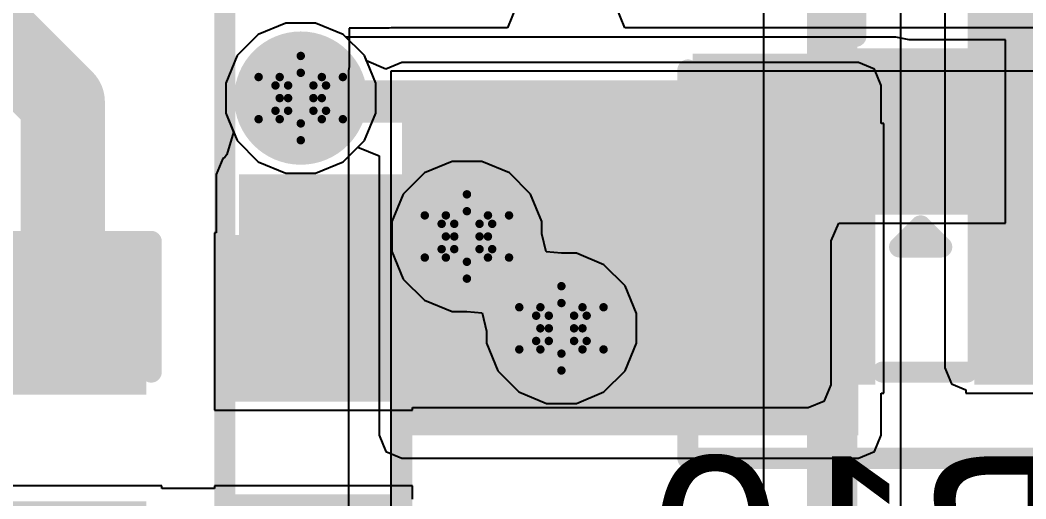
# Model space of a CAD drawing. Header units: inches. Extents: x -2.7 to 10.9, y -2.9 to 7.4.
# Drawn here: x -0.3391 to -0.1003, y -0.2141 to -0.1005 of the extents above; entities that cross this region are included whole.
import ezdxf

# ---------------------------------------------------------------- set-up
doc = ezdxf.new("R2010")
doc.units = ezdxf.units.IN
doc.header["$MEASUREMENT"] = 0
for name, color, linetype in [('Bottom Layer', 5, 'Continuous'), ('Bottom Overlay', 54, 'Continuous'), ('Bottom Paste', 16, 'Continuous'), ('Bottom Solder', 6, 'Continuous'), ('Drill Drawing', 1, 'Continuous'), ('Layer 2', 16, 'Continuous'), ('Layer 3', 76, 'Continuous'), ('Top Layer', 1, 'Continuous'), ('Top Overlay', 2, 'Continuous'), ('Top Paste', 8, 'Continuous'), ('Top Solder', 216, 'Continuous'), ('Via Holes', 16, 'Continuous')]:
    doc.layers.add(name, color=color, linetype=linetype)
doc.styles.add('Arial', font='', dxfattribs={"height": 0.2})
doc.styles.get('Arial').set_extended_font_data('Arial')

# ---------------------------------------------------------------- blocks, each defined once
blk = doc.blocks.new('SK6812_EC20_61')
at = {"layer": 'Top Layer'}
for points in [[(-0.04134, 0.0374), (-0.00984, 0.0374), (-0.00984, 0.00984), (-0.04134, 0.00984)], [(0.00984, 0.0374), (0.04134, 0.0374), (0.04134, 0.00984), (0.00984, 0.00984)], [(-0.04134, -0.00984), (-0.00984, -0.00984), (-0.00984, -0.0374), (-0.04134, -0.0374)], [(0.00984, -0.00984), (0.04134, -0.00984), (0.04134, -0.0374), (0.00984, -0.0374)]]:
    blk.add_hatch(color=1, dxfattribs=at).paths.add_polyline_path(points)
at = {"layer": 'Top Paste'}
for points in [[(-0.04134, 0.0374), (-0.00984, 0.0374), (-0.00984, 0.00984), (-0.04134, 0.00984)], [(0.00984, 0.0374), (0.04134, 0.0374), (0.04134, 0.00984), (0.00984, 0.00984)], [(-0.04134, -0.00984), (-0.00984, -0.00984), (-0.00984, -0.0374), (-0.04134, -0.0374)], [(0.00984, -0.00984), (0.04134, -0.00984), (0.04134, -0.0374), (0.00984, -0.0374)]]:
    blk.add_hatch(color=8, dxfattribs=at).paths.add_polyline_path(points)
at = {"layer": 'Top Solder'}
for points in [[(-0.04534, 0.0414), (-0.00584, 0.0414), (-0.00584, 0.00584), (-0.04534, 0.00584)], [(0.00584, 0.0414), (0.04534, 0.0414), (0.04534, 0.00584), (0.00584, 0.00584)], [(-0.04534, -0.00584), (-0.00584, -0.00584), (-0.00584, -0.0414), (-0.04534, -0.0414)], [(0.00584, -0.00584), (0.04534, -0.00584), (0.04534, -0.0414), (0.00584, -0.0414)]]:
    blk.add_hatch(color=216, dxfattribs=at).paths.add_polyline_path(points)
at = {"layer": 'Top Overlay'}
for points in [[(0.003, 0.03937, 0.005, 0.005, 0), (-0.00337, 0.03937, 0.005, 0.005, 0)], [(-0.03937, -0.00337, 0.005, 0.005, 0), (-0.03937, 0.003, 0.005, 0.005, 0)], [(0.03937, -0.00337, 0.005, 0.005, 0), (0.03937, 0.003, 0.005, 0.005, 0)], [(0.048, -0.024, 0.005, 0.005, 0), (0.053, -0.019, 0.005, 0.005, 0)], [(0.053, -0.029, 0.005, 0.005, 0), (0.053, -0.019, 0.005, 0.005, 0)], [(0.053, -0.029, 0.005, 0.005, 0), (0.048, -0.024, 0.005, 0.005, 0)], [(0.003, -0.03937, 0.005, 0.005, 0), (-0.00337, -0.03937, 0.005, 0.005, 0)]]:
    blk.add_lwpolyline(points, format="xyseb", dxfattribs=at)
for points in [[(-0.00462, 0.03937, 0.0025, 0.0025, 1), (-0.00212, 0.03937, 0.0025, 0.0025, 1)], [(0.00175, 0.03937, 0.0025, 0.0025, 1), (0.00425, 0.03937, 0.0025, 0.0025, 1)], [(-0.04062, 0.003, 0.0025, 0.0025, 1), (-0.03812, 0.003, 0.0025, 0.0025, 1)], [(0.03812, 0.003, 0.0025, 0.0025, 1), (0.04062, 0.003, 0.0025, 0.0025, 1)], [(-0.04062, -0.00337, 0.0025, 0.0025, 1), (-0.03812, -0.00337, 0.0025, 0.0025, 1)], [(0.03812, -0.00337, 0.0025, 0.0025, 1), (0.04062, -0.00337, 0.0025, 0.0025, 1)], [(0.05175, -0.019, 0.0025, 0.0025, 1), (0.05425, -0.019, 0.0025, 0.0025, 1)], [(0.05175, -0.019, 0.0025, 0.0025, 1), (0.05425, -0.019, 0.0025, 0.0025, 1)], [(0.04675, -0.024, 0.0025, 0.0025, 1), (0.04925, -0.024, 0.0025, 0.0025, 1)], [(0.04675, -0.024, 0.0025, 0.0025, 1), (0.04925, -0.024, 0.0025, 0.0025, 1)], [(0.05175, -0.029, 0.0025, 0.0025, 1), (0.05425, -0.029, 0.0025, 0.0025, 1)], [(0.05175, -0.029, 0.0025, 0.0025, 1), (0.05425, -0.029, 0.0025, 0.0025, 1)], [(-0.00462, -0.03937, 0.0025, 0.0025, 1), (-0.00212, -0.03937, 0.0025, 0.0025, 1)], [(0.00175, -0.03937, 0.0025, 0.0025, 1), (0.00425, -0.03937, 0.0025, 0.0025, 1)]]:
    blk.add_lwpolyline(points, format="xyseb", close=True, dxfattribs=at)
blk = doc.blocks.new('C___0402_95')
at = {"layer": 'Top Layer'}
for points in [[(-0.0275, -0.0125), (-0.0275, 0.0125), (-0.0095, 0.0125), (-0.0095, -0.0125)], [(0.0095, -0.0125), (0.0095, 0.0125), (0.0275, 0.0125), (0.0275, -0.0125)]]:
    blk.add_hatch(color=1, dxfattribs=at).paths.add_polyline_path(points)
at = {"layer": 'Top Paste'}
for points in [[(-0.0275, -0.0125), (-0.0275, 0.0125), (-0.0095, 0.0125), (-0.0095, -0.0125)], [(0.0095, -0.0125), (0.0095, 0.0125), (0.0275, 0.0125), (0.0275, -0.0125)]]:
    blk.add_hatch(color=8, dxfattribs=at).paths.add_polyline_path(points)
at = {"layer": 'Top Solder'}
for points in [[(-0.02986, -0.01486), (-0.02986, 0.01486), (-0.00714, 0.01486), (-0.00714, -0.01486)], [(0.00714, -0.01486), (0.00714, 0.01486), (0.02986, 0.01486), (0.02986, -0.01486)]]:
    blk.add_hatch(color=216, dxfattribs=at).paths.add_polyline_path(points)
at = {"layer": 'Top Overlay'}
for points in [[(-0.031, 0.016, 0.005, 0.005, 0), (-0.011, 0.016, 0.005, 0.005, 0)], [(-0.031, 0.016, 0.005, 0.005, 0), (-0.031, -0.016, 0.005, 0.005, 0)], [(0.011, 0.016, 0.005, 0.005, 0), (0.031, 0.016, 0.005, 0.005, 0)], [(0.031, 0.016, 0.005, 0.005, 0), (0.031, -0.016, 0.005, 0.005, 0)], [(-0.031, -0.016, 0.005, 0.005, 0), (-0.011, -0.016, 0.005, 0.005, 0)], [(0.011, -0.016, 0.005, 0.005, 0), (0.031, -0.016, 0.005, 0.005, 0)]]:
    blk.add_lwpolyline(points, format="xyseb", dxfattribs=at)
for points in [[(-0.03225, 0.016, 0.0025, 0.0025, 1), (-0.02975, 0.016, 0.0025, 0.0025, 1)], [(-0.03225, 0.016, 0.0025, 0.0025, 1), (-0.02975, 0.016, 0.0025, 0.0025, 1)], [(-0.01225, 0.016, 0.0025, 0.0025, 1), (-0.00975, 0.016, 0.0025, 0.0025, 1)], [(0.00975, 0.016, 0.0025, 0.0025, 1), (0.01225, 0.016, 0.0025, 0.0025, 1)], [(0.02975, 0.016, 0.0025, 0.0025, 1), (0.03225, 0.016, 0.0025, 0.0025, 1)], [(0.02975, 0.016, 0.0025, 0.0025, 1), (0.03225, 0.016, 0.0025, 0.0025, 1)], [(-0.03225, -0.016, 0.0025, 0.0025, 1), (-0.02975, -0.016, 0.0025, 0.0025, 1)], [(-0.03225, -0.016, 0.0025, 0.0025, 1), (-0.02975, -0.016, 0.0025, 0.0025, 1)], [(-0.01225, -0.016, 0.0025, 0.0025, 1), (-0.00975, -0.016, 0.0025, 0.0025, 1)], [(0.00975, -0.016, 0.0025, 0.0025, 1), (0.01225, -0.016, 0.0025, 0.0025, 1)], [(0.02975, -0.016, 0.0025, 0.0025, 1), (0.03225, -0.016, 0.0025, 0.0025, 1)], [(0.02975, -0.016, 0.0025, 0.0025, 1), (0.03225, -0.016, 0.0025, 0.0025, 1)]]:
    blk.add_lwpolyline(points, format="xyseb", close=True, dxfattribs=at)
blk = doc.blocks.new('R___0603_169')
at = {"layer": 'Top Layer'}
for points in [[(-0.015, 0.0175), (-0.015, -0.0175), (-0.045, -0.0175), (-0.045, 0.0175)], [(0.045, 0.0175), (0.045, -0.0175), (0.015, -0.0175), (0.015, 0.0175)]]:
    blk.add_hatch(color=1, dxfattribs=at).paths.add_polyline_path(points)
at = {"layer": 'Top Paste'}
for points in [[(-0.015, 0.0175), (-0.015, -0.0175), (-0.045, -0.0175), (-0.045, 0.0175)], [(0.045, 0.0175), (0.045, -0.0175), (0.015, -0.0175), (0.015, 0.0175)]]:
    blk.add_hatch(color=8, dxfattribs=at).paths.add_polyline_path(points)
at = {"layer": 'Top Solder'}
for points in [[(-0.011, 0.0215), (-0.011, -0.0215), (-0.049, -0.0215), (-0.049, 0.0215)], [(0.049, 0.0215), (0.049, -0.0215), (0.011, -0.0215), (0.011, 0.0215)]]:
    blk.add_hatch(color=216, dxfattribs=at).paths.add_polyline_path(points)
at = {"layer": 'Top Overlay'}
for points in [[(-0.048, 0.021, 0.005, 0.005, 0), (-0.048, -0.021, 0.005, 0.005, 0)], [(-0.048, 0.021, 0.005, 0.005, 0), (0.048, 0.021, 0.005, 0.005, 0)], [(0.048, 0.021, 0.005, 0.005, 0), (0.048, -0.021, 0.005, 0.005, 0)], [(-0.048, -0.021, 0.005, 0.005, 0), (0.048, -0.021, 0.005, 0.005, 0)]]:
    blk.add_lwpolyline(points, format="xyseb", dxfattribs=at)
for points in [[(-0.04925, 0.021, 0.0025, 0.0025, 1), (-0.04675, 0.021, 0.0025, 0.0025, 1)], [(-0.04925, 0.021, 0.0025, 0.0025, 1), (-0.04675, 0.021, 0.0025, 0.0025, 1)], [(0.04675, 0.021, 0.0025, 0.0025, 1), (0.04925, 0.021, 0.0025, 0.0025, 1)], [(0.04675, 0.021, 0.0025, 0.0025, 1), (0.04925, 0.021, 0.0025, 0.0025, 1)], [(-0.04925, -0.021, 0.0025, 0.0025, 1), (-0.04675, -0.021, 0.0025, 0.0025, 1)], [(-0.04925, -0.021, 0.0025, 0.0025, 1), (-0.04675, -0.021, 0.0025, 0.0025, 1)], [(0.04675, -0.021, 0.0025, 0.0025, 1), (0.04925, -0.021, 0.0025, 0.0025, 1)], [(0.04675, -0.021, 0.0025, 0.0025, 1), (0.04925, -0.021, 0.0025, 0.0025, 1)]]:
    blk.add_lwpolyline(points, format="xyseb", close=True, dxfattribs=at)
blk = doc.blocks.new('I___0805_B_250')
at = {"layer": 'Bottom Layer'}
for points in [[(-0.06299, 0.02598), (-0.01575, 0.02598), (-0.01575, -0.02598), (-0.06299, -0.02598)], [(0.01575, 0.02598), (0.06299, 0.02598), (0.06299, -0.02598), (0.01575, -0.02598)]]:
    blk.add_hatch(color=5, dxfattribs=at).paths.add_polyline_path(points)
at = {"layer": 'Bottom Paste'}
for points in [[(-0.06299, 0.02598), (-0.01575, 0.02598), (-0.01575, -0.02598), (-0.06299, -0.02598)], [(0.01575, 0.02598), (0.06299, 0.02598), (0.06299, -0.02598), (0.01575, -0.02598)]]:
    blk.add_hatch(color=16, dxfattribs=at).paths.add_polyline_path(points)
at = {"layer": 'Bottom Solder'}
for points in [[(-0.06699, 0.02998), (-0.01175, 0.02998), (-0.01175, -0.02998), (-0.06699, -0.02998)], [(0.01175, 0.02998), (0.06699, 0.02998), (0.06699, -0.02998), (0.01175, -0.02998)]]:
    blk.add_hatch(color=6, dxfattribs=at).paths.add_polyline_path(points)
at = {"layer": 'Bottom Overlay'}
for points in [[(0.01, 0.027, 0.005, 0.005, 0), (-0.01, 0.027, 0.005, 0.005, 0)], [(0.01, -0.027, 0.005, 0.005, 0), (-0.01, -0.027, 0.005, 0.005, 0)]]:
    blk.add_lwpolyline(points, format="xyseb", dxfattribs=at)
for points in [[(-0.01125, 0.027, 0.0025, 0.0025, 1), (-0.00875, 0.027, 0.0025, 0.0025, 1)], [(0.00875, 0.027, 0.0025, 0.0025, 1), (0.01125, 0.027, 0.0025, 0.0025, 1)], [(-0.01125, -0.027, 0.0025, 0.0025, 1), (-0.00875, -0.027, 0.0025, 0.0025, 1)], [(0.00875, -0.027, 0.0025, 0.0025, 1), (0.01125, -0.027, 0.0025, 0.0025, 1)]]:
    blk.add_lwpolyline(points, format="xyseb", close=True, dxfattribs=at)
blk = doc.blocks.new('C___0603_291')
at = {"layer": 'Top Layer'}
for points in [[(-0.015, 0.0175), (-0.015, -0.0175), (-0.045, -0.0175), (-0.045, 0.0175)], [(0.045, 0.0175), (0.045, -0.0175), (0.015, -0.0175), (0.015, 0.0175)]]:
    blk.add_hatch(color=1, dxfattribs=at).paths.add_polyline_path(points)
at = {"layer": 'Top Paste'}
for points in [[(-0.015, 0.0175), (-0.015, -0.0175), (-0.045, -0.0175), (-0.045, 0.0175)], [(0.045, 0.0175), (0.045, -0.0175), (0.015, -0.0175), (0.015, 0.0175)]]:
    blk.add_hatch(color=8, dxfattribs=at).paths.add_polyline_path(points)
at = {"layer": 'Top Solder'}
for points in [[(-0.01264, 0.01986), (-0.01264, -0.01986), (-0.04736, -0.01986), (-0.04736, 0.01986)], [(0.04736, 0.01986), (0.04736, -0.01986), (0.01264, -0.01986), (0.01264, 0.01986)]]:
    blk.add_hatch(color=216, dxfattribs=at).paths.add_polyline_path(points)
at = {"layer": 'Top Overlay'}
for points in [[(-0.049, 0.021, 0.005, 0.005, 0), (-0.018, 0.021, 0.005, 0.005, 0)], [(-0.049, 0.021, 0.005, 0.005, 0), (-0.049, -0.021, 0.005, 0.005, 0)], [(0.018, 0.021, 0.005, 0.005, 0), (0.049, 0.021, 0.005, 0.005, 0)], [(0.049, 0.021, 0.005, 0.005, 0), (0.049, -0.021, 0.005, 0.005, 0)], [(-0.049, -0.021, 0.005, 0.005, 0), (-0.018, -0.021, 0.005, 0.005, 0)], [(0.018, -0.021, 0.005, 0.005, 0), (0.049, -0.021, 0.005, 0.005, 0)]]:
    blk.add_lwpolyline(points, format="xyseb", dxfattribs=at)
for points in [[(-0.05025, 0.021, 0.0025, 0.0025, 1), (-0.04775, 0.021, 0.0025, 0.0025, 1)], [(-0.05025, 0.021, 0.0025, 0.0025, 1), (-0.04775, 0.021, 0.0025, 0.0025, 1)], [(-0.01925, 0.021, 0.0025, 0.0025, 1), (-0.01675, 0.021, 0.0025, 0.0025, 1)], [(0.01675, 0.021, 0.0025, 0.0025, 1), (0.01925, 0.021, 0.0025, 0.0025, 1)], [(0.04775, 0.021, 0.0025, 0.0025, 1), (0.05025, 0.021, 0.0025, 0.0025, 1)], [(0.04775, 0.021, 0.0025, 0.0025, 1), (0.05025, 0.021, 0.0025, 0.0025, 1)], [(-0.05025, -0.021, 0.0025, 0.0025, 1), (-0.04775, -0.021, 0.0025, 0.0025, 1)], [(-0.05025, -0.021, 0.0025, 0.0025, 1), (-0.04775, -0.021, 0.0025, 0.0025, 1)], [(-0.01925, -0.021, 0.0025, 0.0025, 1), (-0.01675, -0.021, 0.0025, 0.0025, 1)], [(0.01675, -0.021, 0.0025, 0.0025, 1), (0.01925, -0.021, 0.0025, 0.0025, 1)], [(0.04775, -0.021, 0.0025, 0.0025, 1), (0.05025, -0.021, 0.0025, 0.0025, 1)], [(0.04775, -0.021, 0.0025, 0.0025, 1), (0.05025, -0.021, 0.0025, 0.0025, 1)]]:
    blk.add_lwpolyline(points, format="xyseb", close=True, dxfattribs=at)

msp = doc.modelspace()

# ---------------------------------------------------------------- hatches: boundary and pattern name
at = {"layer": 'Bottom Layer'}
for points in [[(-0.11414, -0.18298), (-0.06136, -0.18298), (-0.06136, -0.02575), (-0.11414, -0.02575)], [(-0.2485, -0.199), (-0.1401, -0.199), (-0.1401, -0.116), (-0.2485, -0.116)]]:
    msp.add_hatch(color=5, dxfattribs=at).paths.add_polyline_path(points)
h = msp.add_hatch(color=5, dxfattribs=at)
edge = h.paths.add_edge_path()
edge.add_arc((-0.2725, -0.119), 0.01181, 0, 360)
h = msp.add_hatch(color=5, dxfattribs=at)
edge = h.paths.add_edge_path()
edge.add_arc((-0.23305, -0.15183), 0.01181, 0, 360)
h = msp.add_hatch(color=5, dxfattribs=at)
edge = h.paths.add_edge_path()
edge.add_arc((-0.21061, -0.17362), 0.01181, 0, 360)
at = {"layer": 'Bottom Solder'}
h = msp.add_hatch(color=6, dxfattribs=at)
edge = h.paths.add_edge_path()
edge.add_arc((-0.2725, -0.119), 0.01581, 0, 360)
h = msp.add_hatch(color=6, dxfattribs=at)
edge = h.paths.add_edge_path()
edge.add_arc((-0.23305, -0.15183), 0.01581, 0, 360)
h = msp.add_hatch(color=6, dxfattribs=at)
edge = h.paths.add_edge_path()
edge.add_arc((-0.21061, -0.17362), 0.01581, 0, 360)
at = {"layer": 'Layer 2'}
h = msp.add_hatch(color=16, dxfattribs=at)
edge = h.paths.add_edge_path()
edge.add_arc((-0.2725, -0.119), 0.01181, 0, 360)
h = msp.add_hatch(color=16, dxfattribs=at)
edge = h.paths.add_edge_path()
edge.add_arc((-0.23305, -0.15183), 0.01181, 0, 360)
h = msp.add_hatch(color=16, dxfattribs=at)
edge = h.paths.add_edge_path()
edge.add_arc((-0.21061, -0.17362), 0.01181, 0, 360)
at = {"layer": 'Layer 3'}
h = msp.add_hatch(color=76, dxfattribs=at)
edge = h.paths.add_edge_path()
edge.add_arc((-0.2725, -0.119), 0.01181, 0, 360)
h = msp.add_hatch(color=76, dxfattribs=at)
edge = h.paths.add_edge_path()
edge.add_arc((-0.23305, -0.15183), 0.01181, 0, 360)
h = msp.add_hatch(color=76, dxfattribs=at)
edge = h.paths.add_edge_path()
edge.add_arc((-0.21061, -0.17362), 0.01181, 0, 360)
at = {"layer": 'Top Layer'}
h = msp.add_hatch(color=1, dxfattribs=at)
edge = h.paths.add_edge_path()
edge.add_arc((-0.2725, -0.119), 0.01181, 0, 360)
msp.add_hatch(color=1, dxfattribs=at).paths.add_polyline_path([(-0.28717, -0.187), (-0.152, -0.187), (-0.152, -0.13712), (-0.28717, -0.13712)])
h = msp.add_hatch(color=1, dxfattribs=at)
edge = h.paths.add_edge_path()
edge.add_arc((-0.23305, -0.15183), 0.01181, 0, 360)
h = msp.add_hatch(color=1, dxfattribs=at)
edge = h.paths.add_edge_path()
edge.add_arc((-0.21061, -0.17362), 0.01181, 0, 360)
at = {"layer": 'Top Solder'}
h = msp.add_hatch(color=216, dxfattribs=at)
edge = h.paths.add_edge_path()
edge.add_arc((-0.2725, -0.119), 0.01581, 0, 360)
h = msp.add_hatch(color=216, dxfattribs=at)
edge = h.paths.add_edge_path()
edge.add_arc((-0.23305, -0.15183), 0.01581, 0, 360)
h = msp.add_hatch(color=216, dxfattribs=at)
edge = h.paths.add_edge_path()
edge.add_arc((-0.21061, -0.17362), 0.01581, 0, 360)
at = {"layer": 'Via Holes'}
h = msp.add_hatch(color=7, dxfattribs=at)
edge = h.paths.add_edge_path()
edge.add_arc((-0.2725, -0.119), 0.00591, 0, 360)
h = msp.add_hatch(color=7, dxfattribs=at)
edge = h.paths.add_edge_path()
edge.add_arc((-0.23305, -0.15183), 0.00591, 0, 360)
h = msp.add_hatch(color=7, dxfattribs=at)
edge = h.paths.add_edge_path()
edge.add_arc((-0.21061, -0.17362), 0.00591, 0, 360)

# ---------------------------------------------------------------- linework, layer by layer
at = {"layer": 'Bottom Layer'}
for p, q in [((-0.11955, -0.07899), (-0.11955, -0.18298)), ((-0.27604, -0.10119), (-0.28259, -0.1039)), ((-0.26896, -0.10119), (-0.27604, -0.10119)), ((-0.26241, -0.1039), (-0.26896, -0.10119)), ((-0.28259, -0.1039), (-0.2876, -0.10891)), ((-0.2574, -0.10891), (-0.26241, -0.1039)), ((-0.2876, -0.10891), (-0.29031, -0.11546)), ((-0.25687, -0.11019), (-0.2574, -0.10891)), ((-0.25233, -0.11217), (-0.25687, -0.11019)), ((-0.2485, -0.11059), (-0.25233, -0.11217)), ((-0.1401, -0.11059), (-0.2485, -0.11059)), ((-0.13627, -0.11217), (-0.1401, -0.11059)), ((-0.13469, -0.116), (-0.13627, -0.11217)), ((-0.29031, -0.11546), (-0.29031, -0.12254)), ((-0.13469, -0.12502), (-0.13469, -0.116)), ((-0.29031, -0.12254), (-0.2876, -0.12909)), ((-0.1341, -0.12502), (-0.13469, -0.12502)), ((-0.1341, -0.18898), (-0.1341, -0.12502)), ((-0.2876, -0.12909), (-0.28259, -0.1341)), ((-0.26241, -0.1341), (-0.25891, -0.1306)), ((-0.25891, -0.1306), (-0.25391, -0.13267)), ((-0.25391, -0.13267), (-0.25391, -0.199)), ((-0.28259, -0.1341), (-0.27604, -0.13681)), ((-0.26896, -0.13681), (-0.26241, -0.1341)), ((-0.27604, -0.13681), (-0.26896, -0.13681)), ((-0.11955, -0.18298), (-0.11796, -0.18681)), ((-0.11796, -0.18681), (-0.1146, -0.1882)), ((-0.1146, -0.1882), (-0.1146, -0.18898)), ((-0.13469, -0.199), (-0.13469, -0.18898)), ((-0.13469, -0.18898), (-0.1341, -0.18898)), ((-0.1146, -0.18898), (-0.05536, -0.18898)), ((-0.25391, -0.199), (-0.25233, -0.20283)), ((-0.13627, -0.20283), (-0.13469, -0.199)), ((-0.25233, -0.20283), (-0.2485, -0.20441)), ((-0.1401, -0.20441), (-0.13627, -0.20283)), ((-0.2485, -0.20441), (-0.1401, -0.20441))]:
    msp.add_line(p, q, dxfattribs=at)
at = {"layer": 'Drill Drawing'}
for points in [[(-0.2775, -0.114, 0.002, 0.002, 0), (-0.2725, -0.109, 0.002, 0.002, 0)], [(-0.2725, -0.109, 0.002, 0.002, 0), (-0.2675, -0.114, 0.002, 0.002, 0)], [(-0.2755, -0.116, 0.002, 0.002, 0), (-0.2725, -0.113, 0.002, 0.002, 0)], [(-0.2725, -0.113, 0.002, 0.002, 0), (-0.2695, -0.116, 0.002, 0.002, 0)], [(-0.2825, -0.114, 0.002, 0.002, 0), (-0.2775, -0.119, 0.002, 0.002, 0)], [(-0.2825, -0.114, 0.002, 0.002, 0), (-0.2775, -0.114, 0.002, 0.002, 0)], [(-0.2675, -0.114, 0.002, 0.002, 0), (-0.2625, -0.114, 0.002, 0.002, 0)], [(-0.2675, -0.119, 0.002, 0.002, 0), (-0.2625, -0.114, 0.002, 0.002, 0)], [(-0.2785, -0.116, 0.002, 0.002, 0), (-0.2755, -0.119, 0.002, 0.002, 0)], [(-0.2785, -0.116, 0.002, 0.002, 0), (-0.2755, -0.116, 0.002, 0.002, 0)], [(-0.2695, -0.116, 0.002, 0.002, 0), (-0.2665, -0.116, 0.002, 0.002, 0)], [(-0.2695, -0.119, 0.002, 0.002, 0), (-0.2665, -0.116, 0.002, 0.002, 0)], [(-0.2825, -0.124, 0.002, 0.002, 0), (-0.2775, -0.119, 0.002, 0.002, 0)], [(-0.2785, -0.122, 0.002, 0.002, 0), (-0.2755, -0.119, 0.002, 0.002, 0)], [(-0.2695, -0.119, 0.002, 0.002, 0), (-0.2665, -0.122, 0.002, 0.002, 0)], [(-0.2675, -0.119, 0.002, 0.002, 0), (-0.2625, -0.124, 0.002, 0.002, 0)], [(-0.2785, -0.122, 0.002, 0.002, 0), (-0.2755, -0.122, 0.002, 0.002, 0)], [(-0.2755, -0.122, 0.002, 0.002, 0), (-0.2725, -0.125, 0.002, 0.002, 0)], [(-0.2725, -0.125, 0.002, 0.002, 0), (-0.2695, -0.122, 0.002, 0.002, 0)], [(-0.2695, -0.122, 0.002, 0.002, 0), (-0.2665, -0.122, 0.002, 0.002, 0)], [(-0.2825, -0.124, 0.002, 0.002, 0), (-0.2775, -0.124, 0.002, 0.002, 0)], [(-0.2775, -0.124, 0.002, 0.002, 0), (-0.2725, -0.129, 0.002, 0.002, 0)], [(-0.2725, -0.129, 0.002, 0.002, 0), (-0.2675, -0.124, 0.002, 0.002, 0)], [(-0.2675, -0.124, 0.002, 0.002, 0), (-0.2625, -0.124, 0.002, 0.002, 0)], [(-0.23805, -0.14683, 0.002, 0.002, 0), (-0.23305, -0.14183, 0.002, 0.002, 0)], [(-0.23305, -0.14183, 0.002, 0.002, 0), (-0.22805, -0.14683, 0.002, 0.002, 0)], [(-0.23605, -0.14883, 0.002, 0.002, 0), (-0.23305, -0.14583, 0.002, 0.002, 0)], [(-0.23305, -0.14583, 0.002, 0.002, 0), (-0.23005, -0.14883, 0.002, 0.002, 0)], [(-0.24305, -0.14683, 0.002, 0.002, 0), (-0.23805, -0.15183, 0.002, 0.002, 0)], [(-0.24305, -0.14683, 0.002, 0.002, 0), (-0.23805, -0.14683, 0.002, 0.002, 0)], [(-0.23905, -0.14883, 0.002, 0.002, 0), (-0.23605, -0.15183, 0.002, 0.002, 0)], [(-0.23905, -0.14883, 0.002, 0.002, 0), (-0.23605, -0.14883, 0.002, 0.002, 0)], [(-0.23005, -0.14883, 0.002, 0.002, 0), (-0.22705, -0.14883, 0.002, 0.002, 0)], [(-0.23005, -0.15183, 0.002, 0.002, 0), (-0.22705, -0.14883, 0.002, 0.002, 0)], [(-0.22805, -0.14683, 0.002, 0.002, 0), (-0.22305, -0.14683, 0.002, 0.002, 0)], [(-0.22805, -0.15183, 0.002, 0.002, 0), (-0.22305, -0.14683, 0.002, 0.002, 0)], [(-0.24305, -0.15683, 0.002, 0.002, 0), (-0.23805, -0.15183, 0.002, 0.002, 0)], [(-0.23905, -0.15483, 0.002, 0.002, 0), (-0.23605, -0.15183, 0.002, 0.002, 0)], [(-0.23005, -0.15183, 0.002, 0.002, 0), (-0.22705, -0.15483, 0.002, 0.002, 0)], [(-0.22805, -0.15183, 0.002, 0.002, 0), (-0.22305, -0.15683, 0.002, 0.002, 0)], [(-0.23905, -0.15483, 0.002, 0.002, 0), (-0.23605, -0.15483, 0.002, 0.002, 0)], [(-0.23605, -0.15483, 0.002, 0.002, 0), (-0.23305, -0.15783, 0.002, 0.002, 0)], [(-0.23305, -0.15783, 0.002, 0.002, 0), (-0.23005, -0.15483, 0.002, 0.002, 0)], [(-0.23005, -0.15483, 0.002, 0.002, 0), (-0.22705, -0.15483, 0.002, 0.002, 0)], [(-0.24305, -0.15683, 0.002, 0.002, 0), (-0.23805, -0.15683, 0.002, 0.002, 0)], [(-0.23805, -0.15683, 0.002, 0.002, 0), (-0.23305, -0.16183, 0.002, 0.002, 0)], [(-0.23305, -0.16183, 0.002, 0.002, 0), (-0.22805, -0.15683, 0.002, 0.002, 0)], [(-0.22805, -0.15683, 0.002, 0.002, 0), (-0.22305, -0.15683, 0.002, 0.002, 0)], [(-0.21561, -0.16862, 0.002, 0.002, 0), (-0.21061, -0.16362, 0.002, 0.002, 0)], [(-0.21061, -0.16362, 0.002, 0.002, 0), (-0.20561, -0.16862, 0.002, 0.002, 0)], [(-0.21361, -0.17062, 0.002, 0.002, 0), (-0.21061, -0.16762, 0.002, 0.002, 0)], [(-0.21061, -0.16762, 0.002, 0.002, 0), (-0.20761, -0.17062, 0.002, 0.002, 0)], [(-0.22061, -0.16862, 0.002, 0.002, 0), (-0.21561, -0.17362, 0.002, 0.002, 0)], [(-0.22061, -0.16862, 0.002, 0.002, 0), (-0.21561, -0.16862, 0.002, 0.002, 0)], [(-0.20561, -0.16862, 0.002, 0.002, 0), (-0.20061, -0.16862, 0.002, 0.002, 0)], [(-0.20561, -0.17362, 0.002, 0.002, 0), (-0.20061, -0.16862, 0.002, 0.002, 0)], [(-0.21661, -0.17062, 0.002, 0.002, 0), (-0.21361, -0.17362, 0.002, 0.002, 0)], [(-0.21661, -0.17062, 0.002, 0.002, 0), (-0.21361, -0.17062, 0.002, 0.002, 0)], [(-0.20761, -0.17062, 0.002, 0.002, 0), (-0.20461, -0.17062, 0.002, 0.002, 0)], [(-0.20761, -0.17362, 0.002, 0.002, 0), (-0.20461, -0.17062, 0.002, 0.002, 0)], [(-0.22061, -0.17862, 0.002, 0.002, 0), (-0.21561, -0.17362, 0.002, 0.002, 0)], [(-0.21661, -0.17662, 0.002, 0.002, 0), (-0.21361, -0.17362, 0.002, 0.002, 0)], [(-0.20761, -0.17362, 0.002, 0.002, 0), (-0.20461, -0.17662, 0.002, 0.002, 0)], [(-0.20561, -0.17362, 0.002, 0.002, 0), (-0.20061, -0.17862, 0.002, 0.002, 0)], [(-0.21661, -0.17662, 0.002, 0.002, 0), (-0.21361, -0.17662, 0.002, 0.002, 0)], [(-0.21361, -0.17662, 0.002, 0.002, 0), (-0.21061, -0.17962, 0.002, 0.002, 0)], [(-0.21061, -0.17962, 0.002, 0.002, 0), (-0.20761, -0.17662, 0.002, 0.002, 0)], [(-0.20761, -0.17662, 0.002, 0.002, 0), (-0.20461, -0.17662, 0.002, 0.002, 0)], [(-0.22061, -0.17862, 0.002, 0.002, 0), (-0.21561, -0.17862, 0.002, 0.002, 0)], [(-0.21561, -0.17862, 0.002, 0.002, 0), (-0.21061, -0.18362, 0.002, 0.002, 0)], [(-0.21061, -0.18362, 0.002, 0.002, 0), (-0.20561, -0.17862, 0.002, 0.002, 0)], [(-0.20561, -0.17862, 0.002, 0.002, 0), (-0.20061, -0.17862, 0.002, 0.002, 0)]]:
    msp.add_lwpolyline(points, format="xyseb", dxfattribs=at)
for points in [[(-0.273, -0.109, 0.001, 0.001, 1), (-0.272, -0.109, 0.001, 0.001, 1)], [(-0.273, -0.109, 0.001, 0.001, 1), (-0.272, -0.109, 0.001, 0.001, 1)], [(-0.273, -0.113, 0.001, 0.001, 1), (-0.272, -0.113, 0.001, 0.001, 1)], [(-0.273, -0.113, 0.001, 0.001, 1), (-0.272, -0.113, 0.001, 0.001, 1)], [(-0.283, -0.114, 0.001, 0.001, 1), (-0.282, -0.114, 0.001, 0.001, 1)], [(-0.283, -0.114, 0.001, 0.001, 1), (-0.282, -0.114, 0.001, 0.001, 1)], [(-0.278, -0.114, 0.001, 0.001, 1), (-0.277, -0.114, 0.001, 0.001, 1)], [(-0.278, -0.114, 0.001, 0.001, 1), (-0.277, -0.114, 0.001, 0.001, 1)], [(-0.268, -0.114, 0.001, 0.001, 1), (-0.267, -0.114, 0.001, 0.001, 1)], [(-0.268, -0.114, 0.001, 0.001, 1), (-0.267, -0.114, 0.001, 0.001, 1)], [(-0.263, -0.114, 0.001, 0.001, 1), (-0.262, -0.114, 0.001, 0.001, 1)], [(-0.263, -0.114, 0.001, 0.001, 1), (-0.262, -0.114, 0.001, 0.001, 1)], [(-0.279, -0.116, 0.001, 0.001, 1), (-0.278, -0.116, 0.001, 0.001, 1)], [(-0.279, -0.116, 0.001, 0.001, 1), (-0.278, -0.116, 0.001, 0.001, 1)], [(-0.276, -0.116, 0.001, 0.001, 1), (-0.275, -0.116, 0.001, 0.001, 1)], [(-0.276, -0.116, 0.001, 0.001, 1), (-0.275, -0.116, 0.001, 0.001, 1)], [(-0.27, -0.116, 0.001, 0.001, 1), (-0.269, -0.116, 0.001, 0.001, 1)], [(-0.27, -0.116, 0.001, 0.001, 1), (-0.269, -0.116, 0.001, 0.001, 1)], [(-0.267, -0.116, 0.001, 0.001, 1), (-0.266, -0.116, 0.001, 0.001, 1)], [(-0.267, -0.116, 0.001, 0.001, 1), (-0.266, -0.116, 0.001, 0.001, 1)], [(-0.278, -0.119, 0.001, 0.001, 1), (-0.277, -0.119, 0.001, 0.001, 1)], [(-0.278, -0.119, 0.001, 0.001, 1), (-0.277, -0.119, 0.001, 0.001, 1)], [(-0.276, -0.119, 0.001, 0.001, 1), (-0.275, -0.119, 0.001, 0.001, 1)], [(-0.276, -0.119, 0.001, 0.001, 1), (-0.275, -0.119, 0.001, 0.001, 1)], [(-0.27, -0.119, 0.001, 0.001, 1), (-0.269, -0.119, 0.001, 0.001, 1)], [(-0.27, -0.119, 0.001, 0.001, 1), (-0.269, -0.119, 0.001, 0.001, 1)], [(-0.268, -0.119, 0.001, 0.001, 1), (-0.267, -0.119, 0.001, 0.001, 1)], [(-0.268, -0.119, 0.001, 0.001, 1), (-0.267, -0.119, 0.001, 0.001, 1)], [(-0.279, -0.122, 0.001, 0.001, 1), (-0.278, -0.122, 0.001, 0.001, 1)], [(-0.279, -0.122, 0.001, 0.001, 1), (-0.278, -0.122, 0.001, 0.001, 1)], [(-0.276, -0.122, 0.001, 0.001, 1), (-0.275, -0.122, 0.001, 0.001, 1)], [(-0.276, -0.122, 0.001, 0.001, 1), (-0.275, -0.122, 0.001, 0.001, 1)], [(-0.27, -0.122, 0.001, 0.001, 1), (-0.269, -0.122, 0.001, 0.001, 1)], [(-0.27, -0.122, 0.001, 0.001, 1), (-0.269, -0.122, 0.001, 0.001, 1)], [(-0.267, -0.122, 0.001, 0.001, 1), (-0.266, -0.122, 0.001, 0.001, 1)], [(-0.267, -0.122, 0.001, 0.001, 1), (-0.266, -0.122, 0.001, 0.001, 1)], [(-0.283, -0.124, 0.001, 0.001, 1), (-0.282, -0.124, 0.001, 0.001, 1)], [(-0.283, -0.124, 0.001, 0.001, 1), (-0.282, -0.124, 0.001, 0.001, 1)], [(-0.278, -0.124, 0.001, 0.001, 1), (-0.277, -0.124, 0.001, 0.001, 1)], [(-0.278, -0.124, 0.001, 0.001, 1), (-0.277, -0.124, 0.001, 0.001, 1)], [(-0.273, -0.125, 0.001, 0.001, 1), (-0.272, -0.125, 0.001, 0.001, 1)], [(-0.273, -0.125, 0.001, 0.001, 1), (-0.272, -0.125, 0.001, 0.001, 1)], [(-0.268, -0.124, 0.001, 0.001, 1), (-0.267, -0.124, 0.001, 0.001, 1)], [(-0.268, -0.124, 0.001, 0.001, 1), (-0.267, -0.124, 0.001, 0.001, 1)], [(-0.263, -0.124, 0.001, 0.001, 1), (-0.262, -0.124, 0.001, 0.001, 1)], [(-0.263, -0.124, 0.001, 0.001, 1), (-0.262, -0.124, 0.001, 0.001, 1)], [(-0.273, -0.129, 0.001, 0.001, 1), (-0.272, -0.129, 0.001, 0.001, 1)], [(-0.273, -0.129, 0.001, 0.001, 1), (-0.272, -0.129, 0.001, 0.001, 1)], [(-0.23355, -0.14183, 0.001, 0.001, 1), (-0.23255, -0.14183, 0.001, 0.001, 1)], [(-0.23355, -0.14183, 0.001, 0.001, 1), (-0.23255, -0.14183, 0.001, 0.001, 1)], [(-0.23355, -0.14583, 0.001, 0.001, 1), (-0.23255, -0.14583, 0.001, 0.001, 1)], [(-0.23355, -0.14583, 0.001, 0.001, 1), (-0.23255, -0.14583, 0.001, 0.001, 1)], [(-0.24355, -0.14683, 0.001, 0.001, 1), (-0.24255, -0.14683, 0.001, 0.001, 1)], [(-0.24355, -0.14683, 0.001, 0.001, 1), (-0.24255, -0.14683, 0.001, 0.001, 1)], [(-0.23955, -0.14883, 0.001, 0.001, 1), (-0.23855, -0.14883, 0.001, 0.001, 1)], [(-0.23955, -0.14883, 0.001, 0.001, 1), (-0.23855, -0.14883, 0.001, 0.001, 1)], [(-0.23855, -0.14683, 0.001, 0.001, 1), (-0.23755, -0.14683, 0.001, 0.001, 1)], [(-0.23855, -0.14683, 0.001, 0.001, 1), (-0.23755, -0.14683, 0.001, 0.001, 1)], [(-0.23655, -0.14883, 0.001, 0.001, 1), (-0.23555, -0.14883, 0.001, 0.001, 1)], [(-0.23655, -0.14883, 0.001, 0.001, 1), (-0.23555, -0.14883, 0.001, 0.001, 1)], [(-0.23055, -0.14883, 0.001, 0.001, 1), (-0.22955, -0.14883, 0.001, 0.001, 1)], [(-0.23055, -0.14883, 0.001, 0.001, 1), (-0.22955, -0.14883, 0.001, 0.001, 1)], [(-0.22855, -0.14683, 0.001, 0.001, 1), (-0.22755, -0.14683, 0.001, 0.001, 1)], [(-0.22855, -0.14683, 0.001, 0.001, 1), (-0.22755, -0.14683, 0.001, 0.001, 1)], [(-0.22755, -0.14883, 0.001, 0.001, 1), (-0.22655, -0.14883, 0.001, 0.001, 1)], [(-0.22755, -0.14883, 0.001, 0.001, 1), (-0.22655, -0.14883, 0.001, 0.001, 1)], [(-0.22355, -0.14683, 0.001, 0.001, 1), (-0.22255, -0.14683, 0.001, 0.001, 1)], [(-0.22355, -0.14683, 0.001, 0.001, 1), (-0.22255, -0.14683, 0.001, 0.001, 1)], [(-0.23855, -0.15183, 0.001, 0.001, 1), (-0.23755, -0.15183, 0.001, 0.001, 1)], [(-0.23855, -0.15183, 0.001, 0.001, 1), (-0.23755, -0.15183, 0.001, 0.001, 1)], [(-0.23655, -0.15183, 0.001, 0.001, 1), (-0.23555, -0.15183, 0.001, 0.001, 1)], [(-0.23655, -0.15183, 0.001, 0.001, 1), (-0.23555, -0.15183, 0.001, 0.001, 1)], [(-0.23055, -0.15183, 0.001, 0.001, 1), (-0.22955, -0.15183, 0.001, 0.001, 1)], [(-0.23055, -0.15183, 0.001, 0.001, 1), (-0.22955, -0.15183, 0.001, 0.001, 1)], [(-0.22855, -0.15183, 0.001, 0.001, 1), (-0.22755, -0.15183, 0.001, 0.001, 1)], [(-0.22855, -0.15183, 0.001, 0.001, 1), (-0.22755, -0.15183, 0.001, 0.001, 1)], [(-0.23955, -0.15483, 0.001, 0.001, 1), (-0.23855, -0.15483, 0.001, 0.001, 1)], [(-0.23955, -0.15483, 0.001, 0.001, 1), (-0.23855, -0.15483, 0.001, 0.001, 1)], [(-0.23655, -0.15483, 0.001, 0.001, 1), (-0.23555, -0.15483, 0.001, 0.001, 1)], [(-0.23655, -0.15483, 0.001, 0.001, 1), (-0.23555, -0.15483, 0.001, 0.001, 1)], [(-0.23055, -0.15483, 0.001, 0.001, 1), (-0.22955, -0.15483, 0.001, 0.001, 1)], [(-0.23055, -0.15483, 0.001, 0.001, 1), (-0.22955, -0.15483, 0.001, 0.001, 1)], [(-0.22755, -0.15483, 0.001, 0.001, 1), (-0.22655, -0.15483, 0.001, 0.001, 1)], [(-0.22755, -0.15483, 0.001, 0.001, 1), (-0.22655, -0.15483, 0.001, 0.001, 1)], [(-0.24355, -0.15683, 0.001, 0.001, 1), (-0.24255, -0.15683, 0.001, 0.001, 1)], [(-0.24355, -0.15683, 0.001, 0.001, 1), (-0.24255, -0.15683, 0.001, 0.001, 1)], [(-0.23855, -0.15683, 0.001, 0.001, 1), (-0.23755, -0.15683, 0.001, 0.001, 1)], [(-0.23855, -0.15683, 0.001, 0.001, 1), (-0.23755, -0.15683, 0.001, 0.001, 1)], [(-0.23355, -0.15783, 0.001, 0.001, 1), (-0.23255, -0.15783, 0.001, 0.001, 1)], [(-0.23355, -0.15783, 0.001, 0.001, 1), (-0.23255, -0.15783, 0.001, 0.001, 1)], [(-0.22855, -0.15683, 0.001, 0.001, 1), (-0.22755, -0.15683, 0.001, 0.001, 1)], [(-0.22855, -0.15683, 0.001, 0.001, 1), (-0.22755, -0.15683, 0.001, 0.001, 1)], [(-0.22355, -0.15683, 0.001, 0.001, 1), (-0.22255, -0.15683, 0.001, 0.001, 1)], [(-0.22355, -0.15683, 0.001, 0.001, 1), (-0.22255, -0.15683, 0.001, 0.001, 1)], [(-0.23355, -0.16183, 0.001, 0.001, 1), (-0.23255, -0.16183, 0.001, 0.001, 1)], [(-0.23355, -0.16183, 0.001, 0.001, 1), (-0.23255, -0.16183, 0.001, 0.001, 1)], [(-0.21111, -0.16362, 0.001, 0.001, 1), (-0.21011, -0.16362, 0.001, 0.001, 1)], [(-0.21111, -0.16362, 0.001, 0.001, 1), (-0.21011, -0.16362, 0.001, 0.001, 1)], [(-0.21111, -0.16762, 0.001, 0.001, 1), (-0.21011, -0.16762, 0.001, 0.001, 1)], [(-0.21111, -0.16762, 0.001, 0.001, 1), (-0.21011, -0.16762, 0.001, 0.001, 1)], [(-0.22111, -0.16862, 0.001, 0.001, 1), (-0.22011, -0.16862, 0.001, 0.001, 1)], [(-0.22111, -0.16862, 0.001, 0.001, 1), (-0.22011, -0.16862, 0.001, 0.001, 1)], [(-0.21611, -0.16862, 0.001, 0.001, 1), (-0.21511, -0.16862, 0.001, 0.001, 1)], [(-0.21611, -0.16862, 0.001, 0.001, 1), (-0.21511, -0.16862, 0.001, 0.001, 1)], [(-0.20611, -0.16862, 0.001, 0.001, 1), (-0.20511, -0.16862, 0.001, 0.001, 1)], [(-0.20611, -0.16862, 0.001, 0.001, 1), (-0.20511, -0.16862, 0.001, 0.001, 1)], [(-0.20111, -0.16862, 0.001, 0.001, 1), (-0.20011, -0.16862, 0.001, 0.001, 1)], [(-0.20111, -0.16862, 0.001, 0.001, 1), (-0.20011, -0.16862, 0.001, 0.001, 1)], [(-0.21711, -0.17062, 0.001, 0.001, 1), (-0.21611, -0.17062, 0.001, 0.001, 1)], [(-0.21711, -0.17062, 0.001, 0.001, 1), (-0.21611, -0.17062, 0.001, 0.001, 1)], [(-0.21411, -0.17062, 0.001, 0.001, 1), (-0.21311, -0.17062, 0.001, 0.001, 1)], [(-0.21411, -0.17062, 0.001, 0.001, 1), (-0.21311, -0.17062, 0.001, 0.001, 1)], [(-0.20811, -0.17062, 0.001, 0.001, 1), (-0.20711, -0.17062, 0.001, 0.001, 1)], [(-0.20811, -0.17062, 0.001, 0.001, 1), (-0.20711, -0.17062, 0.001, 0.001, 1)], [(-0.20511, -0.17062, 0.001, 0.001, 1), (-0.20411, -0.17062, 0.001, 0.001, 1)], [(-0.20511, -0.17062, 0.001, 0.001, 1), (-0.20411, -0.17062, 0.001, 0.001, 1)], [(-0.21611, -0.17362, 0.001, 0.001, 1), (-0.21511, -0.17362, 0.001, 0.001, 1)], [(-0.21611, -0.17362, 0.001, 0.001, 1), (-0.21511, -0.17362, 0.001, 0.001, 1)], [(-0.21411, -0.17362, 0.001, 0.001, 1), (-0.21311, -0.17362, 0.001, 0.001, 1)], [(-0.21411, -0.17362, 0.001, 0.001, 1), (-0.21311, -0.17362, 0.001, 0.001, 1)], [(-0.20811, -0.17362, 0.001, 0.001, 1), (-0.20711, -0.17362, 0.001, 0.001, 1)], [(-0.20811, -0.17362, 0.001, 0.001, 1), (-0.20711, -0.17362, 0.001, 0.001, 1)], [(-0.20611, -0.17362, 0.001, 0.001, 1), (-0.20511, -0.17362, 0.001, 0.001, 1)], [(-0.20611, -0.17362, 0.001, 0.001, 1), (-0.20511, -0.17362, 0.001, 0.001, 1)], [(-0.21711, -0.17662, 0.001, 0.001, 1), (-0.21611, -0.17662, 0.001, 0.001, 1)], [(-0.21711, -0.17662, 0.001, 0.001, 1), (-0.21611, -0.17662, 0.001, 0.001, 1)], [(-0.21411, -0.17662, 0.001, 0.001, 1), (-0.21311, -0.17662, 0.001, 0.001, 1)], [(-0.21411, -0.17662, 0.001, 0.001, 1), (-0.21311, -0.17662, 0.001, 0.001, 1)], [(-0.20811, -0.17662, 0.001, 0.001, 1), (-0.20711, -0.17662, 0.001, 0.001, 1)], [(-0.20811, -0.17662, 0.001, 0.001, 1), (-0.20711, -0.17662, 0.001, 0.001, 1)], [(-0.20511, -0.17662, 0.001, 0.001, 1), (-0.20411, -0.17662, 0.001, 0.001, 1)], [(-0.20511, -0.17662, 0.001, 0.001, 1), (-0.20411, -0.17662, 0.001, 0.001, 1)], [(-0.22111, -0.17862, 0.001, 0.001, 1), (-0.22011, -0.17862, 0.001, 0.001, 1)], [(-0.22111, -0.17862, 0.001, 0.001, 1), (-0.22011, -0.17862, 0.001, 0.001, 1)], [(-0.21611, -0.17862, 0.001, 0.001, 1), (-0.21511, -0.17862, 0.001, 0.001, 1)], [(-0.21611, -0.17862, 0.001, 0.001, 1), (-0.21511, -0.17862, 0.001, 0.001, 1)], [(-0.21111, -0.17962, 0.001, 0.001, 1), (-0.21011, -0.17962, 0.001, 0.001, 1)], [(-0.21111, -0.17962, 0.001, 0.001, 1), (-0.21011, -0.17962, 0.001, 0.001, 1)], [(-0.20611, -0.17862, 0.001, 0.001, 1), (-0.20511, -0.17862, 0.001, 0.001, 1)], [(-0.20611, -0.17862, 0.001, 0.001, 1), (-0.20511, -0.17862, 0.001, 0.001, 1)], [(-0.20111, -0.17862, 0.001, 0.001, 1), (-0.20011, -0.17862, 0.001, 0.001, 1)], [(-0.20111, -0.17862, 0.001, 0.001, 1), (-0.20011, -0.17862, 0.001, 0.001, 1)], [(-0.21111, -0.18362, 0.001, 0.001, 1), (-0.21011, -0.18362, 0.001, 0.001, 1)], [(-0.21111, -0.18362, 0.001, 0.001, 1), (-0.21011, -0.18362, 0.001, 0.001, 1)]]:
    msp.add_lwpolyline(points, format="xyseb", close=True, dxfattribs=at)
at = {"layer": 'Layer 2'}
for p, q in [((-0.16263, 0.29499), (-0.16263, -0.264)), ((-0.13001, -0.32363), (-0.13001, 0.19726)), ((-0.27604, -0.10119), (-0.28259, -0.1039)), ((-0.26896, -0.10119), (-0.27604, -0.10119)), ((-0.26241, -0.1039), (-0.26896, -0.10119)), ((-0.28259, -0.1039), (-0.2876, -0.10891)), ((-0.2574, -0.10891), (-0.26241, -0.1039)), ((-0.2876, -0.10891), (-0.29031, -0.11546)), ((-0.25469, -0.11546), (-0.2574, -0.10891)), ((-0.29031, -0.11546), (-0.29031, -0.12254)), ((-0.25469, -0.12254), (-0.25469, -0.11546)), ((-0.29031, -0.12254), (-0.2876, -0.12909)), ((-0.2574, -0.12909), (-0.25469, -0.12254)), ((-0.2876, -0.12909), (-0.28259, -0.1341)), ((-0.26241, -0.1341), (-0.2574, -0.12909)), ((-0.28259, -0.1341), (-0.27604, -0.13681)), ((-0.26896, -0.13681), (-0.26241, -0.1341)), ((-0.23659, -0.13402), (-0.24314, -0.13674)), ((-0.22951, -0.13402), (-0.23659, -0.13402)), ((-0.22296, -0.13674), (-0.22951, -0.13402)), ((-0.27604, -0.13681), (-0.26896, -0.13681)), ((-0.24314, -0.13674), (-0.24815, -0.14175)), ((-0.21795, -0.14175), (-0.22296, -0.13674)), ((-0.24815, -0.14175), (-0.25086, -0.14829)), ((-0.21524, -0.14829), (-0.21795, -0.14175)), ((-0.25086, -0.14829), (-0.25086, -0.15538)), ((-0.21524, -0.15119), (-0.21524, -0.14829)), ((-0.21424, -0.15547), (-0.21524, -0.15119)), ((-0.25086, -0.15538), (-0.24815, -0.16192)), ((-0.21062, -0.15581), (-0.21424, -0.15547)), ((-0.20707, -0.15581), (-0.21062, -0.15581)), ((-0.20052, -0.15852), (-0.20707, -0.15581)), ((-0.19551, -0.16353), (-0.20052, -0.15852)), ((-0.24815, -0.16192), (-0.24314, -0.16693)), ((-0.1928, -0.17008), (-0.19551, -0.16353)), ((-0.24314, -0.16693), (-0.23659, -0.16965)), ((-0.23659, -0.16965), (-0.23304, -0.16965)), ((-0.23304, -0.16965), (-0.22943, -0.16998)), ((-0.22943, -0.16998), (-0.22842, -0.17427)), ((-0.1928, -0.17716), (-0.1928, -0.17008)), ((-0.22842, -0.17427), (-0.22842, -0.17716)), ((-0.22842, -0.17716), (-0.22571, -0.18371)), ((-0.19551, -0.18371), (-0.1928, -0.17716)), ((-0.22571, -0.18371), (-0.2207, -0.18872)), ((-0.20052, -0.18872), (-0.19551, -0.18371)), ((-0.2207, -0.18872), (-0.21416, -0.19143)), ((-0.20707, -0.19143), (-0.20052, -0.18872)), ((-0.21416, -0.19143), (-0.20707, -0.19143))]:
    msp.add_line(p, q, dxfattribs=at)
msp.add_lwpolyline([(-0.14632, -0.85026, 0.012, 0.012, 0), (-0.14632, 0.29499, 0.012, 0.012, 0)], format="xyseb", dxfattribs=at)
at = {"layer": 'Layer 3'}
for p, q in [((-0.22137, -0.0973), (-0.22345, -0.1023)), ((-0.19554, -0.1023), (-0.19761, -0.0973)), ((-0.25149, -0.1024), (-0.261, -0.1024)), ((-0.261, -0.1024), (-0.261, -0.11151)), ((-0.251, -0.1023), (-0.25149, -0.1024)), ((-0.22345, -0.1023), (-0.251, -0.1023)), ((0.1157, -0.1023), (-0.19554, -0.1023)), ((-0.261, -0.11151), (-0.2612, -0.1125)), ((-0.2612, -0.1125), (-0.2612, -0.253)), ((-0.251, -0.253), (-0.251, -0.1125)), ((-0.251, -0.1125), (0.12743, -0.1125))]:
    msp.add_line(p, q, dxfattribs=at)
at = {"layer": 'Top Layer'}
for p, q in [((-0.27604, -0.10119), (-0.28259, -0.1039)), ((-0.26896, -0.10119), (-0.27604, -0.10119)), ((-0.26241, -0.1039), (-0.26896, -0.10119)), ((-0.28259, -0.1039), (-0.2876, -0.10891)), ((-0.26178, -0.10453), (-0.26241, -0.1039)), ((-0.13122, -0.10453), (-0.26178, -0.10453)), ((-0.12802, -0.10516), (-0.13122, -0.10453)), ((-0.10516, -0.10516), (-0.12802, -0.10516)), ((-0.10516, -0.14866), (-0.10516, -0.10516)), ((-0.2876, -0.10891), (-0.29031, -0.11546)), ((-0.29031, -0.11546), (-0.29031, -0.12254)), ((-0.29031, -0.12254), (-0.28843, -0.12709)), ((-0.28843, -0.12709), (-0.29006, -0.13238)), ((-0.291, -0.13329), (-0.29258, -0.13712)), ((-0.29062, -0.13314), (-0.291, -0.13329)), ((-0.29006, -0.13238), (-0.29062, -0.13314)), ((-0.29258, -0.13712), (-0.29258, -0.151)), ((-0.14659, -0.15289), (-0.14472, -0.14866)), ((-0.14472, -0.14866), (-0.10516, -0.14866)), ((-0.29258, -0.151), (-0.293, -0.151)), ((-0.293, -0.151), (-0.293, -0.193)), ((-0.14659, -0.187), (-0.14659, -0.15289)), ((-0.14817, -0.19083), (-0.14659, -0.187)), ((-0.152, -0.19241), (-0.14817, -0.19083)), ((-0.293, -0.193), (-0.246, -0.193)), ((-0.246, -0.193), (-0.246, -0.19241)), ((-0.246, -0.19241), (-0.152, -0.19241)), ((-0.3055, -0.211), (-0.3525, -0.211)), ((-0.3055, -0.21159), (-0.3055, -0.211)), ((-0.293, -0.21159), (-0.3055, -0.21159)), ((-0.246, -0.211), (-0.293, -0.211)), ((-0.293, -0.211), (-0.293, -0.21159)), ((-0.246, -0.21416), (-0.246, -0.211))]:
    msp.add_line(p, q, dxfattribs=at)
for points in [[(-0.35272, -0.09618, 0.02, 0.02, 0), (-0.329, -0.1199, 0.02, 0.02, 0)], [(-0.329, -0.172, 0.02, 0.02, 0), (-0.329, -0.1199, 0.02, 0.02, 0)], [(-0.27168, -0.11982, 0.01, 0.01, 0), (-0.13122, -0.11982, 0.01, 0.01, 0)], [(-0.13122, -0.11982, 0.01, 0.01, 0), (-0.12494, -0.1261, 0.01, 0.01, 0)], [(-0.12494, -0.12691, 0.01, 0.01, 0), (-0.12494, -0.1261, 0.01, 0.01, 0)], [(-0.24368, -0.158, 0.015, 0.015, 0), (-0.23752, -0.15183, 0.015, 0.015, 0)], [(-0.23752, -0.15183, 0.015, 0.015, 0), (-0.2324, -0.15183, 0.015, 0.015, 0)], [(-0.2324, -0.15183, 0.015, 0.015, 0), (-0.21061, -0.17362, 0.015, 0.015, 0)], [(-0.2695, -0.172, 0.015, 0.015, 0), (-0.26904, -0.17246, 0.015, 0.015, 0)]]:
    msp.add_lwpolyline(points, format="xyseb", dxfattribs=at)
for points in [[(-0.334, -0.1199, 0.01, 0.01, 1), (-0.324, -0.1199, 0.01, 0.01, 1)], [(-0.334, -0.1199, 0.01, 0.01, 1), (-0.324, -0.1199, 0.01, 0.01, 1)], [(-0.27418, -0.11982, 0.005, 0.005, 1), (-0.26918, -0.11982, 0.005, 0.005, 1)], [(-0.13372, -0.11982, 0.005, 0.005, 1), (-0.12872, -0.11982, 0.005, 0.005, 1)], [(-0.13372, -0.11982, 0.005, 0.005, 1), (-0.12872, -0.11982, 0.005, 0.005, 1)], [(-0.12744, -0.1261, 0.005, 0.005, 1), (-0.12244, -0.1261, 0.005, 0.005, 1)], [(-0.12744, -0.1261, 0.005, 0.005, 1), (-0.12244, -0.1261, 0.005, 0.005, 1)], [(-0.12744, -0.12691, 0.005, 0.005, 1), (-0.12244, -0.12691, 0.005, 0.005, 1)], [(-0.24127, -0.15183, 0.0075, 0.0075, 1), (-0.23377, -0.15183, 0.0075, 0.0075, 1)], [(-0.24127, -0.15183, 0.0075, 0.0075, 1), (-0.23377, -0.15183, 0.0075, 0.0075, 1)], [(-0.23615, -0.15183, 0.0075, 0.0075, 1), (-0.22865, -0.15183, 0.0075, 0.0075, 1)], [(-0.23615, -0.15183, 0.0075, 0.0075, 1), (-0.22865, -0.15183, 0.0075, 0.0075, 1)], [(-0.24743, -0.158, 0.0075, 0.0075, 1), (-0.23993, -0.158, 0.0075, 0.0075, 1)], [(-0.334, -0.172, 0.01, 0.01, 1), (-0.324, -0.172, 0.01, 0.01, 1)], [(-0.27325, -0.172, 0.0075, 0.0075, 1), (-0.26575, -0.172, 0.0075, 0.0075, 1)], [(-0.27279, -0.17246, 0.0075, 0.0075, 1), (-0.26529, -0.17246, 0.0075, 0.0075, 1)], [(-0.21436, -0.17362, 0.0075, 0.0075, 1), (-0.20686, -0.17362, 0.0075, 0.0075, 1)]]:
    msp.add_lwpolyline(points, format="xyseb", close=True, dxfattribs=at)
at = {"layer": 'Top Overlay'}
for points in [[(-0.2905, -0.154, 0.005, 0.005, 0), (-0.2905, -0.04974, 0.005, 0.005, 0)], [(-0.18058, -0.20447, 0.005, 0.005, 0), (-0.18058, -0.13232, 0.005, 0.005, 0)], [(-0.18058, -0.20447, 0.005, 0.005, 0), (0.18207, -0.20447, 0.005, 0.005, 0)]]:
    msp.add_lwpolyline(points, format="xyseb", dxfattribs=at)
for points in [[(-0.18183, -0.13232, 0.0025, 0.0025, 1), (-0.17933, -0.13232, 0.0025, 0.0025, 1)], [(-0.29175, -0.154, 0.0025, 0.0025, 1), (-0.28925, -0.154, 0.0025, 0.0025, 1)], [(-0.18183, -0.20447, 0.0025, 0.0025, 1), (-0.17933, -0.20447, 0.0025, 0.0025, 1)], [(-0.18183, -0.20447, 0.0025, 0.0025, 1), (-0.17933, -0.20447, 0.0025, 0.0025, 1)]]:
    msp.add_lwpolyline(points, format="xyseb", close=True, dxfattribs=at)

# ---------------------------------------------------------------- block references
for name, p, rotation in [('SK6812_EC20_61', (-0.10132, -0.10132), 270), ('C___0402_95', (-0.16458, -0.10132), 90), ('I___0805_B_250', (-0.12435, -0.157), 180), ('C___0603_291', (-0.329, -0.202), 90), ('R___0603_169', (-0.2695, -0.202), 90)]:
    msp.add_blockref(name, p, dxfattribs=dict(rotation=rotation))

# ---------------------------------------------------------------- texts
at = {"layer": 'Bottom Overlay', "style": 'Arial', "text_generation_flag": 2}
msp.add_text('FB10', height=0.04, dxfattribs=at).set_placement((-0.05602, -0.24399))

doc.saveas('drawing.dxf')
